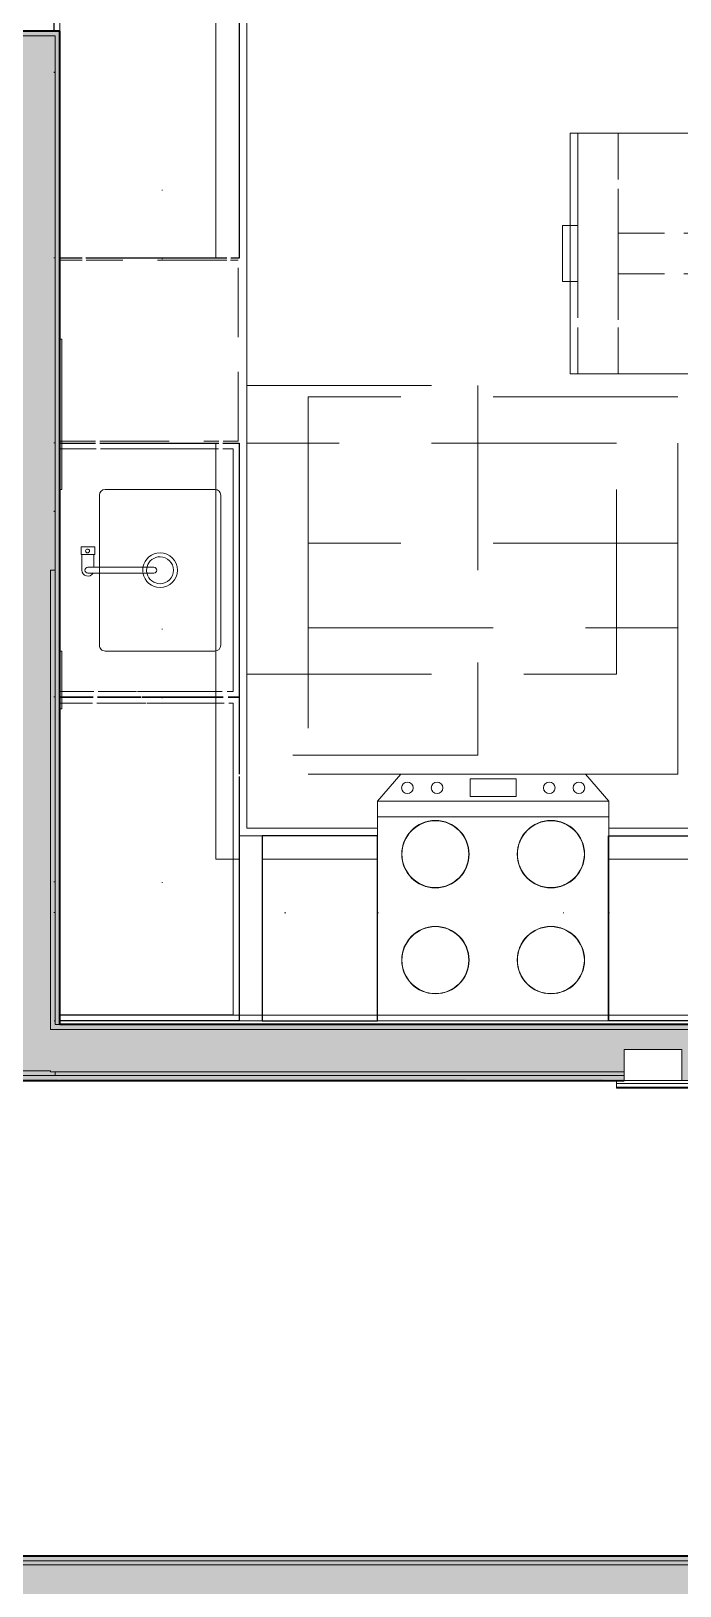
# Model space of a CAD drawing. Header units: inches. Extents: x 6 to 8416, y -388 to 6104.
# Drawn here: x 4588.9 to 4673.2, y 265.3 to 467.2 of the extents above; entities that cross this region are included whole.
import ezdxf

# ---------------------------------------------------------------- set-up
doc = ezdxf.new("R2010")
doc.units = ezdxf.units.IN
doc.header["$MEASUREMENT"] = 0
for name, pattern in [('Dash 1_16_', [48, 24, -24]), ('Dot 1_16_', [24, 0, -24]), ('Hidden 1_16_', [36, 24, -12]), ('Hidden 1_8_', [9, 6, -3]), ('Hidden 3_16_', [13.5, 9, -4.5])]:
    doc.linetypes.add(name, pattern=pattern)
for name, color, linetype, lineweight in [('A-GENM', 13, 'Continuous', 18), ('A-ROOM', 32, 'Continuous', 13), ('A-WALL', 113, 'Continuous', 25), ('A-WALL-PATT', 111, 'Continuous', 35), ('I-WALL', 2, 'Continuous', 25), ('P-SANR-FIXT', 6, 'Continuous', 18), ('Q-CASE', 31, 'Continuous', 18), ('Q-SPCQ', 91, 'Continuous', 18), ('Q-SPCQ-HDLN', 91, 'Hidden 3_16_', 9)]:
    doc.layers.add(name, color=color, linetype=linetype, lineweight=lineweight)

# ---------------------------------------------------------------- blocks, each defined once
blk = doc.blocks.new('GM KT - Type B_L4_2 - TS - Non-Recessed at Wall-12867566-LEVEL 3 - PLAN Copy 1 Copy 1')
at = {"layer": 'A-GENM', "lineweight": 9}
for p, q in [((-72, 0), (-88.5, 0)), ((-88.5, 0), (-88.5, -0.75)), ((-88.5, -0.75), (-88.5, 0)), ((-88.5, 0), (-72, 0)), ((-0.75, 0), (-88.5, 0)), ((-88.5, 0), (-0.75, 0)), ((-88.5, 0), (-88.5, -0.75)), ((-88.5, 0), (-88.5, -0.75)), ((-88.5, -0.75), (-88.5, -25)), ((-88.5, -25), (-88.5, -0.75)), ((-0.75, -0.75), (-88.5, -0.75)), ((-88.5, -0.75), (-0.75, -0.75)), ((-72, -0.75), (-72, 0)), ((-72, 0), (-72, -0.75)), ((-72, -25), (-72, -0.75)), ((-72, -0.75), (-72, -25)), ((-0.75, 0), (-42, 0)), ((-42, 0), (-42, -0.75)), ((-42, -0.75), (-42, 0)), ((-42, 0), (-0.75, 0)), ((-42, -0.75), (-42, -25)), ((-42, -25), (-42, -0.75)), ((-88.5, -25), (-72, -25)), ((-72, -25), (-88.5, -25)), ((-42, -25), (-25, -25)), ((-25, -25), (-42, -25)), ((-25, -25), (-25, -148.5)), ((-25, -148.5), (-25, -25)), ((-20.87, -48), (-6.62, -48)), ((-6.62, -48), (-20.87, -48)), ((-21.62, -68.25), (-21.62, -48.75)), ((-21.62, -48.75), (-21.62, -68.25)), ((-5.87, -48.75), (-5.87, -58.12)), ((-5.87, -58.12), (-5.87, -48.75)), ((-5.87, -58.12), (-5.87, -58.81)), ((-5.87, -58.81), (-5.87, -58.12)), ((-5.87, -58.88), (-5.87, -68.25)), ((-5.87, -68.25), (-5.87, -58.88)), ((-6.62, -69), (-20.87, -69)), ((-20.87, -69), (-6.62, -69)), ((-0.75, -148.5), (-0.75, -128.5)), ((-0.75, -128.5), (-0.75, -148.5)), ((0, -148.5), (0, -128.5)), ((0, -128.5), (0, -148.5)), ((0, -148.5), (0, -128.5)), ((0, -128.5), (0, -148.5)), ((-25, -148.5), (-0.75, -148.5)), ((-0.75, -148.5), (-25, -148.5)), ((-0.75, -148.5), (0, -148.5)), ((0, -148.5), (-0.75, -148.5)), ((0, -148.5), (-0.75, -148.5)), ((-0.75, -148.5), (0, -148.5))]:
    blk.add_line(p, q, dxfattribs=at)
for centre, start, end in [((-20.87, -48.75), 90, 180), ((-20.87, -48.75), 90, 180), ((-6.62, -48.75), 360, 90), ((-6.62, -48.75), 360, 90), ((-20.87, -68.25), 180, 270), ((-20.87, -68.25), 180, 270), ((-6.62, -68.25), 270, 360), ((-6.62, -68.25), 270, 360)]:
    blk.add_arc(centre, 0.75, start, end, dxfattribs=at)
blk = doc.blocks.new('CW - UP - Double Doors - AM - 30_ W x 14_ D x H-2223684-LEVEL 3 - PLAN Copy 1 Copy 1')
at = {"layer": 'Q-CASE', "linetype": 'Dot 1_16_', "lineweight": 9}
for p, q in [((-11.26, 0), (18.74, 0)), ((18.74, -14), (-11.26, -14))]:
    blk.add_line(p, q, dxfattribs=at)
blk = doc.blocks.new('PL KT Sink-Single Bowl-Unit-AM - Under Mnt_ Cntr_Cntr_ 21_ L x 15 3_4_ W x 7 1_2_ D-2223694-LEVEL 3 - PLAN Copy 1 Copy 1')
at = {"layer": 'P-SANR-FIXT', "lineweight": 9}
for radius, start, end in [(2.25, 99.6835, 180), (2.25, 99.6835, 180), (2.25, 80.3165, 96.1814), (2.25, 90, 96.1814), (2.25, 80.3165, 90), (2.25, 360, 80.3165), (2.25, 0, 80.3165), (1.75, 105, 180), (1.75, 105, 180), (1.75, 77.5498, 99.5646), (1.75, 90, 99.5646), (1.75, 77.5498, 90), (1.75, 0, 75), (1.75, 0, 75), (2.25, 180, 360), (2.25, 180, 360), (1.75, 180, 0), (1.75, 180, 360)]:
    blk.add_arc((0, -2.03), radius, start, end, dxfattribs=at)
blk = doc.blocks.new('CW - LW - Filler - Toe Kick - AM - 3_ W x 24_ D x H-V882-LEVEL 3 - PLAN Copy 1 Copy 1')
at = {"layer": 'Q-CASE', "lineweight": 9}
for p, q in [((17.49, 0), (17.49, -0.75)), ((17.49, -0.75), (17.49, 0)), ((17.49, 0), (20.49, 0)), ((20.49, 0), (17.49, 0)), ((17.49, 0), (20.49, 0)), ((17.49, -0.75), (17.49, -24)), ((17.49, -24), (17.49, -0.75)), ((20.49, 0), (20.49, -0.75)), ((20.49, -0.75), (20.49, 0)), ((20.49, -0.75), (20.49, -24)), ((20.49, -24), (20.49, -0.75)), ((17.49, -24), (20.49, -24)), ((20.49, -24), (17.49, -24)), ((17.49, -24), (20.48, -24)), ((17.49, -24), (20.48, -24))]:
    blk.add_line(p, q, dxfattribs=at)
blk = doc.blocks.new('CW - LW - 4 Drawers - AM - 15_ W x 24_ D x H - 6_ Top Drawer-V883-LEVEL 3 - PLAN Copy 1 Copy 1')
at = {"layer": 'Q-CASE', "lineweight": 9}
for p, q in [((-21.76, 0.75), (-21.76, 24)), ((-21.76, 24), (-21.76, 0.75)), ((-21.76, 24), (-6.76, 24)), ((-21.76, 24), (-6.76, 24)), ((-21.76, 24), (-6.76, 24)), ((-6.76, 0.75), (-6.76, 24)), ((-6.76, 24), (-6.76, 0.75)), ((-21.76, 0.75), (-21.76, 21)), ((-21.76, 21), (-21.76, 0.75)), ((-21.76, 21), (-6.76, 21)), ((-21.76, 21), (-6.76, 21)), ((-6.76, 0.75), (-6.76, 21)), ((-6.76, 21), (-6.76, 0.75)), ((-21.76, 0), (-21.76, 0.75)), ((-21.76, 0.75), (-21.76, 0)), ((-21.76, 0), (-21.76, 0.75)), ((-21.76, 0.75), (-21.76, 0)), ((-6.76, 0), (-21.76, 0)), ((-21.76, 0), (-6.76, 0)), ((-6.76, 0), (-6.76, 0.75)), ((-6.76, 0.75), (-6.76, 0)), ((-6.76, 0), (-6.76, 0.75)), ((-6.76, 0.75), (-6.76, 0)), ((-6.76, 0), (-21.76, 0)), ((-21.76, 0), (-6.76, 0))]:
    blk.add_line(p, q, dxfattribs=at)
at = {"layer": 'Q-CASE', "lineweight": 25}
for p, q in [((-6.76, 24), (-21.76, 24)), ((-21.76, 24), (-21.76, 0.75)), ((-6.76, 0.75), (-6.76, 24)), ((-21.76, 0.75), (-21.76, 0)), ((-21.76, 0), (-6.76, 0)), ((-6.76, 0), (-6.76, 0.75))]:
    blk.add_line(p, q, dxfattribs=at)
blk = doc.blocks.new('CW - UP - Blind Single Door - AM - 12_ W x 14_ D x H - 4_ Gap-2223708-LEVEL 3 - PLAN Copy 1 Copy 1')
at = {"layer": 'Q-CASE', "linetype": 'Dot 1_16_', "lineweight": 9}
for p, q in [((10.74, 14), (-5.26, 14)), ((-19.26, 0), (10.74, 0))]:
    blk.add_line(p, q, dxfattribs=at)
blk = doc.blocks.new('CW - UP - Single Door - AM - 12_ W x 14_ D x H-5099631-LEVEL 3 - PLAN Copy 1 Copy 1')
at = {"layer": 'Q-CASE', "linetype": 'Dot 1_16_', "lineweight": 9}
for p, q in [((6.74, 0), (18.74, 0)), ((18.74, -14), (6.74, -14))]:
    blk.add_line(p, q, dxfattribs=at)
blk = doc.blocks.new('CW - UP - Single Door - AM - 15_ W x 14_ D x H-5099638-LEVEL 3 - PLAN Copy 1 Copy 1')
at = {"layer": 'Q-CASE', "linetype": 'Dot 1_16_', "lineweight": 9}
for p, q in [((3.74, 0), (18.74, 0)), ((18.74, -14), (3.74, -14))]:
    blk.add_line(p, q, dxfattribs=at)
blk = doc.blocks.new('CW - LW - Blind Single Door _ Drawer -  AM - 15_ W x 24_ D x H - 6_ Top Drawer_ 3_ Gap-V884-LEVEL 3 - PLAN Copy 1 Copy 1')
at = {"layer": 'Q-CASE', "lineweight": 9}
for p, q in [((-11.26, -0.75), (-11.26, -24)), ((-11.26, -24), (-11.26, -0.75)), ((-11.26, -24), (-11.26, -0.75)), ((-11.26, -0.75), (-11.26, -24)), ((-10.51, -23.25), (-10.51, -0.75)), ((-10.51, -0.75), (-10.51, -23.25)), ((29.99, -0.75), (29.99, -1)), ((29.99, -1), (29.99, -0.75)), ((29.99, -1), (29.99, -4.97)), ((29.99, -4.97), (29.99, -1)), ((30.74, -0.75), (30.74, -1)), ((30.74, -1), (30.74, -0.75)), ((30.74, -1), (30.74, -0.75)), ((30.74, -0.75), (30.74, -1)), ((30.74, -1), (30.74, -5.06)), ((30.74, -5.06), (30.74, -1)), ((30.74, -5.06), (30.74, -1)), ((30.74, -1), (30.74, -5.06)), ((29.99, -5.52), (29.99, -11.89)), ((29.99, -11.89), (29.99, -5.52)), ((30.74, -5.62), (30.74, -11.29)), ((30.74, -11.29), (30.74, -5.62)), ((30.74, -11.29), (30.74, -5.62)), ((30.74, -5.62), (30.74, -11.29)), ((29.99, -12.02), (29.99, -22.09)), ((29.99, -22.09), (29.99, -12.02)), ((30.74, -11.42), (30.74, -21.95)), ((30.74, -21.95), (30.74, -11.42)), ((30.74, -21), (30.74, -11.42)), ((30.74, -11.42), (30.74, -21)), ((9.74, -21), (9.74, -24)), ((9.74, -24), (9.74, -21)), ((9.74, -21), (18.7, -21)), ((18.7, -21), (9.74, -21)), ((18.74, -21), (30.64, -21)), ((30.64, -21), (18.74, -21)), ((-10.51, -24), (-11.26, -24)), ((-10.51, -24), (-11.26, -24)), ((-10.51, -24), (-11.26, -24)), ((-10.51, -24), (-11.26, -24)), ((15.91, -23.25), (-10.51, -23.25)), ((-10.51, -23.25), (15.91, -23.25)), ((12.74, -24), (-10.51, -24)), ((14.98, -24), (-10.51, -24)), ((9.74, -24), (-10.51, -24)), ((9.74, -24), (-10.51, -24)), ((9.74, -24), (12.74, -24)), ((14.98, -24), (12.74, -24)), ((12.74, -24), (14.98, -24)), ((20.46, -24), (14.99, -24)), ((20.46, -24), (14.99, -24)), ((14.99, -24), (20.46, -24)), ((29.99, -23.25), (15.93, -23.25)), ((15.93, -23.25), (29.99, -23.25)), ((30.74, -24), (20.77, -24)), ((30.74, -24), (20.77, -24)), ((20.77, -24), (30.74, -24)), ((29.99, -22.69), (29.99, -23.25)), ((29.99, -23.25), (29.99, -22.69)), ((30.74, -22.58), (30.74, -24)), ((30.74, -24), (30.74, -22.58))]:
    blk.add_line(p, q, dxfattribs=at)
at = {"layer": 'Q-CASE', "lineweight": 25}
for p, q in [((-11.26, -24), (-11.26, -0.75)), ((30.74, -0.75), (30.74, -1)), ((30.74, -1), (30.74, -5.06)), ((30.74, -5.62), (30.74, -11.29)), ((30.74, -11.42), (30.74, -21.95)), ((-10.51, -24), (-11.26, -24)), ((14.98, -24), (-10.51, -24)), ((20.46, -24), (14.99, -24)), ((30.74, -24), (20.77, -24)), ((30.74, -22.58), (30.74, -24))]:
    blk.add_line(p, q, dxfattribs=at)
blk = doc.blocks.new('CW - UP - Filler - AM - 4_ W x 14_ D x H-2223752-LEVEL 3 - PLAN Copy 1 Copy 1')
at = {"layer": 'Q-CASE', "linetype": 'Dot 1_16_', "lineweight": 9}
for p, q in [((16.24, 0), (20.24, 0)), ((20.24, -14), (16.24, -14))]:
    blk.add_line(p, q, dxfattribs=at)
blk = doc.blocks.new('CW - UP - Double Doors - AM - 24_ W x 14_ D x H-2223753-LEVEL 3 - PLAN Copy 1 Copy 1')
at = {"layer": 'Q-CASE', "linetype": 'Dot 1_16_', "lineweight": 9}
for p, q in [((-5.26, 0), (18.74, 0)), ((18.74, -14), (-5.26, -14))]:
    blk.add_line(p, q, dxfattribs=at)
blk = doc.blocks.new('CW - LW - Double Doors _ Apron - AM - 33_ W x 24_ D x H - 6_ Apron-V886-LEVEL 3 - PLAN Copy 1 Copy 1')
at = {"layer": 'Q-CASE', "lineweight": 9}
for p, q in [((-15.76, -0.75), (-15.76, -1)), ((-15.76, -1), (-15.76, -0.75)), ((-15.76, -0.75), (-15.76, -1)), ((-15.76, -1), (-15.76, -0.75)), ((-15.76, -1), (-15.76, -5.06)), ((-15.76, -5.06), (-15.76, -1)), ((-15.76, -1), (-15.76, -5.06)), ((-15.76, -5.06), (-15.76, -1)), ((-15.01, -1), (-15.01, -0.75)), ((-15.01, -0.75), (-15.01, -1)), ((-15.01, -5.15), (-15.01, -1)), ((-15.01, -1), (-15.01, -5.15)), ((16.49, -0.75), (16.49, -1)), ((16.49, -1), (16.49, -0.75)), ((16.49, -1), (16.49, -5.44)), ((16.49, -5.44), (16.49, -1)), ((17.24, -0.75), (17.24, -1)), ((17.24, -1), (17.24, -0.75)), ((17.24, -0.75), (17.24, -1)), ((17.24, -1), (17.24, -0.75)), ((17.24, -1), (17.24, -5.38)), ((17.24, -5.38), (17.24, -1)), ((17.24, -1), (17.24, -5.38)), ((17.24, -5.38), (17.24, -1)), ((-15.76, -5.62), (-15.76, -11.29)), ((-15.76, -11.29), (-15.76, -5.62)), ((-15.76, -5.62), (-15.76, -11.29)), ((-15.76, -11.29), (-15.76, -5.62)), ((-15.01, -10.68), (-15.01, -5.72)), ((-15.01, -5.72), (-15.01, -10.68)), ((16.49, -6), (16.49, -21.33)), ((16.49, -21.33), (16.49, -6)), ((17.24, -5.94), (17.24, -21.37)), ((17.24, -21.37), (17.24, -5.94)), ((17.24, -5.94), (17.24, -21)), ((17.24, -21), (17.24, -5.94)), ((-15.76, -11.42), (-15.76, -21.95)), ((-15.76, -21.95), (-15.76, -11.42)), ((-15.76, -11.42), (-15.76, -21)), ((-15.76, -21), (-15.76, -11.42)), ((-15.01, -21.82), (-15.01, -10.82)), ((-15.01, -10.82), (-15.01, -21.82)), ((-9.75, -21), (-15.67, -21)), ((-9.75, -21), (-15.67, -21)), ((11.22, -21), (-9.75, -21)), ((11.22, -21), (-9.75, -21)), ((17.14, -21), (11.22, -21)), ((17.14, -21), (11.22, -21)), ((16.49, -21.88), (16.49, -23.25)), ((16.49, -23.25), (16.49, -21.88)), ((17.24, -21.91), (17.24, -24)), ((17.24, -24), (17.24, -21.91)), ((-15.76, -22.58), (-15.76, -24)), ((-15.76, -24), (-15.76, -22.58)), ((17.24, -24), (-15.76, -24)), ((17.24, -24), (-15.76, -24)), ((-15.76, -24), (17.24, -24)), ((-15.01, -23.25), (-15.01, -22.48)), ((-15.01, -22.48), (-15.01, -23.25)), ((16.49, -23.25), (-15.01, -23.25)), ((-15.01, -23.25), (16.49, -23.25))]:
    blk.add_line(p, q, dxfattribs=at)
at = {"layer": 'Q-CASE', "lineweight": 25}
for p, q in [((-15.76, -1), (-15.76, -0.75)), ((-15.76, -5.06), (-15.76, -1)), ((17.24, -0.75), (17.24, -1)), ((17.24, -1), (17.24, -5.38)), ((-15.76, -11.29), (-15.76, -5.62)), ((17.24, -5.94), (17.24, -21.37)), ((-15.76, -21.95), (-15.76, -11.42)), ((17.24, -21.91), (17.24, -24)), ((-15.76, -24), (-15.76, -22.58)), ((17.24, -24), (-15.76, -24))]:
    blk.add_line(p, q, dxfattribs=at)
blk = doc.blocks.new('CW - LW - Single Door _ Drawer - AM - 15_ W x 24_ D x H - 6_ Top Drawer-V887-LEVEL 3 - PLAN Copy 1 Copy 1')
at = {"layer": 'Q-CASE', "lineweight": 9}
for p, q in [((3.74, 0), (3.74, -0.75)), ((3.74, -0.75), (3.74, 0)), ((3.74, 0), (18.74, 0)), ((18.74, 0), (3.74, 0)), ((18.74, 0), (18.74, -0.75)), ((18.74, -0.75), (18.74, 0)), ((3.74, 0), (3.74, -0.75)), ((3.74, -0.75), (3.74, 0)), ((3.74, 0), (18.74, 0)), ((18.74, 0), (3.74, 0)), ((3.74, -0.75), (3.74, -21)), ((3.74, -21), (3.74, -0.75)), ((3.74, -0.75), (3.74, -24)), ((3.74, -24), (3.74, -0.75)), ((18.74, 0), (18.74, -0.75)), ((18.74, -0.75), (18.74, 0)), ((18.74, -0.75), (18.74, -21)), ((18.74, -21), (18.74, -0.75)), ((18.74, -0.75), (18.74, -24)), ((18.74, -24), (18.74, -0.75)), ((18.74, -21), (3.74, -21)), ((18.74, -21), (3.74, -21)), ((18.74, -24), (3.74, -24)), ((18.74, -24), (3.74, -24)), ((3.74, -24), (18.74, -24))]:
    blk.add_line(p, q, dxfattribs=at)
at = {"layer": 'Q-CASE', "lineweight": 25}
for p, q in [((3.74, -0.75), (3.74, 0)), ((3.74, 0), (18.74, 0)), ((3.74, -24), (3.74, -0.75)), ((18.74, 0), (18.74, -0.75)), ((18.74, -0.75), (18.74, -24)), ((18.74, -24), (3.74, -24))]:
    blk.add_line(p, q, dxfattribs=at)
blk = doc.blocks.new('GM Outlet Zone-AM - GM Outlet Zone-AM-V888-LEVEL 3 - PLAN Copy 1 Copy 1')
at = {"layer": 'A-GENM', "linetype": 'Dash 1_16_', "lineweight": 9}
for p, q in [((-3.75, 0), (3.75, 0)), ((3.75, 0), (-3.75, 0)), ((-3.75, -0.25), (-3.75, 0)), ((-3.75, 0), (-3.75, -0.25)), ((3.75, 0), (3.75, -0.25)), ((3.75, 0), (3.75, -0.25))]:
    blk.add_line(p, q, dxfattribs=at)
blk = doc.blocks.new('GM Outlet Zone-AM - GM Outlet Zone-AM-V889-LEVEL 3 - PLAN Copy 1 Copy 1')
at = {"layer": 'A-GENM', "linetype": 'Dash 1_16_', "lineweight": 9}
for p, q in [((-9.75, -1), (-9.75, -0.75)), ((-9.75, -0.75), (-9.75, -1)), ((-9.75, -1), (9.75, -1)), ((9.75, -1), (-9.75, -1)), ((9.75, -0.75), (9.75, -1)), ((9.75, -0.75), (9.75, -1))]:
    blk.add_line(p, q, dxfattribs=at)
blk = doc.blocks.new('CW - UP - Double Doors - AM - 33_ W x 14_ D x H-11109107-LEVEL 3 - PLAN Copy 1 Copy 1')
at = {"layer": 'Q-CASE', "linetype": 'Dot 1_16_', "lineweight": 9}
for p, q in [((-14.26, 0), (18.74, 0)), ((18.74, -14), (-14.26, -14))]:
    blk.add_line(p, q, dxfattribs=at)
blk = doc.blocks.new('CW - LW - Double Doors _ Drawers - AM - 33_ W x 24_ D x H - 6_ Top Drawer-12868383-LEVEL 3 - PLAN Copy 1 Copy 1')
at = {"layer": 'Q-CASE', "lineweight": 9}
for p, q in [((12.24, 0), (15.74, 0)), ((15.74, 0), (12.24, 0)), ((15.74, 0), (15.74, -0.75)), ((15.74, -0.75), (15.74, 0)), ((-17.26, -0.75), (-17.26, -3.62)), ((-17.26, -3.62), (-17.26, -0.75)), ((-17.26, -0.75), (-17.26, -3.62)), ((-17.26, -3.62), (-17.26, -0.75)), ((12.24, 0), (15.74, 0)), ((15.74, 0), (12.24, 0)), ((15.74, 0), (15.74, -0.75)), ((15.74, -0.75), (15.74, 0)), ((15.74, -0.75), (15.74, -1.21)), ((15.74, -1.21), (15.74, -0.75)), ((15.74, -0.75), (15.74, -1.21)), ((15.74, -1.21), (15.74, -0.75)), ((15.74, -1.37), (15.74, -24)), ((15.74, -24), (15.74, -1.37)), ((15.74, -1.37), (15.74, -21)), ((15.74, -21), (15.74, -1.37)), ((-17.26, -4.12), (-17.26, -22.43)), ((-17.26, -22.43), (-17.26, -4.12)), ((-17.26, -4.12), (-17.26, -21)), ((-17.26, -21), (-17.26, -4.12)), ((15.74, -21), (-17.26, -21)), ((15.74, -21), (-17.26, -21)), ((-17.26, -22.92), (-17.26, -24)), ((-17.26, -24), (-17.26, -22.92)), ((15.74, -24), (-17.26, -24)), ((15.74, -24), (-17.26, -24)), ((-17.26, -24), (15.74, -24))]:
    blk.add_line(p, q, dxfattribs=at)
at = {"layer": 'Q-CASE', "lineweight": 25}
for p, q in [((-17.26, -3.62), (-17.26, -0.75)), ((12.24, 0), (15.74, 0)), ((15.74, 0), (15.74, -0.75)), ((15.74, -0.75), (15.74, -1.21)), ((15.74, -1.37), (15.74, -24)), ((-17.26, -22.43), (-17.26, -4.12)), ((-17.26, -24), (-17.26, -22.92)), ((15.74, -24), (-17.26, -24))]:
    blk.add_line(p, q, dxfattribs=at)
blk = doc.blocks.new('z Nested-Clearance-Rectangle-AM - Clearance-2223516-LEVEL 3 - PLAN Copy 1 Copy 1')
at = {"layer": 'A-GENM', "linetype": 'Hidden 1_16_', "lineweight": 9}
for p, q in [((15, 48), (-15, 48)), ((-15, 48), (-15, 0)), ((15, 0), (15, 48)), ((-15, 0), (15, 0))]:
    blk.add_line(p, q, dxfattribs=at)
blk = doc.blocks.new('z Nested-Dishwasher-AM - DW-V894-LEVEL 3 - PLAN Copy 1 Copy 1')
at = {"layer": 'Q-SPCQ-HDLN'}
for p, q in [((11.75, 23.87), (-11.75, 23.87)), ((-11.75, 23.87), (-11.75, 22.91)), ((-11.75, 22.42), (-11.75, 4.15)), ((11.75, 21.92), (11.75, 23.87)), ((11.75, 5.92), (11.75, 21.38)), ((11.75, 1), (11.75, 5.36)), ((-11.75, 3.64), (-11.75, 0.75)), ((11.75, 0.75), (11.75, 1))]:
    blk.add_line(p, q, dxfattribs=at)
blk = doc.blocks.new('z Nested-Clearance-Plumbing-AM - Clearance-2223332-LEVEL 3 - PLAN Copy 1 Copy 1')
at = {"layer": 'A-GENM', "linetype": 'Hidden 1_16_', "lineweight": 9}
for p, q in [((-15, -48), (-15, 0)), ((-15, 0), (15, 0)), ((15, 0), (15, -48)), ((15, -48), (-15, -48))]:
    blk.add_line(p, q, dxfattribs=at)
blk = doc.blocks.new('z Nested-Faucet-Gooseneck-AM - z Nested-Faucet-Gooseneck-AM-2223697-LEVEL 3 - PLAN Copy 1 Copy 1')
at = {"layer": 'P-SANR-FIXT', "lineweight": 9}
for p, q in [((2.05, 0.77), (0, 0.77)), ((3.02, 0.89), (2.05, 0.89)), ((2.05, 0.89), (2.05, 0.77)), ((2.05, 0.77), (2.05, -0.77)), ((3.02, -0.89), (3.02, 0.89)), ((-0.38, -0.67), (-0.38, 0)), ((-0.38, -0.67), (-0.38, -8.57)), ((0.38, -0.77), (0.38, 0)), ((0.38, -8.57), (0.38, -0.77)), ((0.38, -0.77), (2.05, -0.77)), ((2.05, -0.77), (2.05, -0.89)), ((2.05, -0.89), (3.02, -0.89))]:
    blk.add_line(p, q, dxfattribs=at)
blk.add_circle((2.5, 0.04), 0.25, dxfattribs=at)
for centre, radius, start, end in [((0, 0), 0.769, 90, 240.7181), ((0, 0), 0.376, 0, 180), ((0, -8.57), 0.376, 180, 360)]:
    blk.add_arc(centre, radius, start, end, dxfattribs=at)
blk = doc.blocks.new('z Nested-Range - z Nested-Range-V199-LEVEL 3 - PLAN Copy 1 Copy 1')
at = {"layer": 'Q-SPCQ'}
for p, q in [((-12, 32), (-15, 28.5)), ((-15, 28.5), (-12, 32)), ((12, 32), (-12, 32)), ((15, 28.5), (12, 32)), ((12, 32), (15, 28.5)), ((-15, 28.5), (15, 28.5)), ((15, 28.5), (-15, 28.5)), ((-15, 28.5), (-15, 0.75)), ((15, 28.5), (-15, 28.5)), ((-15, 28.5), (15, 28.5)), ((-15, 25), (-15, 28.5)), ((15, 0.75), (15, 28.5)), ((15, 28.5), (15, 25)), ((-15, 26.5), (-15, 25)), ((15, 26.5), (-15, 26.5)), ((-15, 26.5), (15, 26.5)), ((-15, 25), (-15, 26.5)), ((15, 25), (15, 26.5)), ((15, 26.5), (15, 25)), ((-15, 24), (-15, 25)), ((-15, 25), (-15, 24)), ((-15, 24), (-15, 25)), ((15, 25), (15, 24)), ((15, 24), (15, 25)), ((15, 25), (15, 24)), ((-15, 0.75), (-15, 24)), ((-15, 24), (-15, 0.75)), ((-15, 21), (-15, 24)), ((15, 24), (15, 0.75)), ((15, 0.75), (15, 24)), ((15, 24), (15, 21)), ((-15, 0.75), (-15, 21)), ((15, 21), (15, 0.75)), ((-15, 0.75), (-15, 0)), ((-15, 0), (-15, 0.75)), ((-15, 0.75), (-15, 0)), ((-15, 0), (-15, 0.75)), ((-15, 0), (15, 0)), ((15, 0), (-15, 0)), ((-15, 0), (15, 0)), ((15, 0), (-15, 0)), ((15, 0), (15, 0.75)), ((15, 0.75), (15, 0)), ((15, 0), (15, 0.75)), ((15, 0.75), (15, 0))]:
    blk.add_line(p, q, dxfattribs=at)
at = {"layer": 'Q-SPCQ', "lineweight": 9}
for p, q in [((-3, 29.14), (-3, 31.43)), ((-3, 31.43), (3, 31.43)), ((3, 31.43), (3, 29.14)), ((3, 29.14), (-3, 29.14))]:
    blk.add_line(p, q, dxfattribs=at)
for centre in [(-11.14, 30.25), (-7.29, 30.25), (7.29, 30.25), (11.14, 30.25)]:
    blk.add_circle(centre, 0.75, dxfattribs=at)
for centre, radius, start, end in [((-7.5, 21.63), 4.38, 0, 180), ((-7.5, 21.63), 4.37, 0, 180), ((-7.5, 21.63), 4.34, 0, 180), ((-7.5, 21.63), 4.34, 0, 180), ((7.5, 21.63), 4.38, 0, 180), ((7.5, 21.63), 4.37, 0, 180), ((7.5, 21.63), 4.34, 0, 180), ((7.5, 21.63), 4.34, 0, 180), ((-7.5, 21.63), 4.38, 180, 360), ((-7.5, 21.63), 4.37, 180, 0), ((-7.5, 21.63), 4.34, 180, 360), ((-7.5, 21.63), 4.34, 180, 360), ((7.5, 21.63), 4.38, 180, 360), ((7.5, 21.63), 4.37, 180, 0), ((7.5, 21.63), 4.34, 180, 360), ((7.5, 21.63), 4.34, 180, 360), ((-7.5, 7.88), 4.38, 0, 180), ((-7.5, 7.88), 4.37, 0, 180), ((-7.5, 7.88), 4.34, 0, 180), ((-7.5, 7.88), 4.34, 0, 180), ((7.5, 7.88), 4.38, 0, 180), ((7.5, 7.88), 4.37, 0, 180), ((7.5, 7.88), 4.34, 0, 180), ((7.5, 7.88), 4.34, 0, 180), ((-7.5, 7.88), 4.38, 180, 360), ((-7.5, 7.88), 4.37, 180, 0), ((-7.5, 7.88), 4.34, 180, 360), ((-7.5, 7.88), 4.34, 180, 360), ((7.5, 7.88), 4.38, 180, 360), ((7.5, 7.88), 4.37, 180, 0), ((7.5, 7.88), 4.34, 180, 360), ((7.5, 7.88), 4.34, 180, 360)]:
    blk.add_arc(centre, radius, start, end, dxfattribs=at)
blk = doc.blocks.new('GM IS - Type B_5 - island small AM - Type B - Island 4 - 6_ WIDE-V1015-LEVEL 3 - PLAN Copy 1 Copy 1')
at = {"layer": 'A-GENM', "lineweight": 9}
for p, q in [((0, 31.25), (-72, 31.25)), ((-72, 31.25), (-72, 0)), ((-72, 0), (-72, 31.25)), ((-72, 31.25), (0, 31.25)), ((0, 0), (0, 31.25)), ((0, 31.25), (0, 0)), ((-72, 0), (0, 0)), ((0, 0), (-72, 0))]:
    blk.add_line(p, q, dxfattribs=at)
at = {"layer": 'A-GENM', "linetype": 'Hidden 1_8_', "lineweight": 9}
for p, q in [((-71, 31.25), (-71, 0)), ((-65.75, 31.25), (-71, 31.25)), ((-71, 31.25), (-65.75, 31.25)), ((-71, 19.25), (-71, 31.25)), ((-71, 31.25), (-71, 0)), ((-65.75, 31.25), (-71, 31.25)), ((-71, 31.25), (-65.75, 31.25)), ((-71, 19.25), (-71, 31.25)), ((-71, 0), (-71, 31.25)), ((-71, 31.25), (-71, 0)), ((-71, 31.25), (-65.75, 31.25)), ((-65.75, 0), (-65.75, 31.25)), ((-65.75, 31.25), (-65.75, 18.25)), ((-65.75, 0), (-65.75, 31.25)), ((-65.75, 31.25), (-65.75, 18.25)), ((-65.75, 31.25), (-65.75, 0)), ((-6.25, 31.25), (-6.25, 0)), ((-1, 31.25), (-6.25, 31.25)), ((-6.25, 31.25), (-1, 31.25)), ((-6.25, 18.25), (-6.25, 31.25)), ((-6.25, 31.25), (-6.25, 0)), ((-6.25, 31.25), (-1, 31.25)), ((-1, 0), (-1, 31.25)), ((-1, 31.25), (-1, 19.25)), ((-1, 31.25), (-1, 0)), ((-71, 12), (-71, 19.25)), ((-71, 12), (-71, 19.25)), ((-6.25, 18.25), (-65.75, 18.25)), ((-65.75, 18.25), (-65.75, 13)), ((-65.75, 13), (-65.75, 18.25)), ((-65.75, 18.25), (-6.25, 18.25)), ((-65.75, 18.25), (-65.75, 13)), ((-65.75, 18.25), (-65.75, 13)), ((-65.75, 18.25), (-6.25, 18.25)), ((-6.25, 13), (-6.25, 18.25)), ((-6.25, 18.25), (-6.25, 13)), ((-6.25, 13), (-6.25, 18.25)), ((-1, 19.25), (-1, 12)), ((-65.75, 13), (-6.25, 13)), ((-6.25, 13), (-65.75, 13)), ((-65.75, 13), (-65.75, 0)), ((-65.75, 13), (-65.75, 0)), ((-6.25, 13), (-65.75, 13)), ((-6.25, 0), (-6.25, 13)), ((-71, 0), (-71, 12)), ((-71, 0), (-71, 12)), ((-1, 12), (-1, 0)), ((-71, 0), (-65.75, 0)), ((-65.75, 0), (-71, 0)), ((-71, 0), (-65.75, 0)), ((-65.75, 0), (-71, 0)), ((-71, 0), (-65.75, 0)), ((-6.25, 0), (-1, 0)), ((-1, 0), (-6.25, 0)), ((-6.25, 0), (-1, 0))]:
    blk.add_line(p, q, dxfattribs=at)
blk = doc.blocks.new('GM Outlet Zone-AM - GM Outlet Zone-AM-V1030-LEVEL 3 - PLAN Copy 1 Copy 1')
at = {"layer": 'A-GENM', "linetype": 'Dash 1_16_', "lineweight": 9}
for p, q in [((-3.62, 0), (3.63, 0)), ((3.63, 0), (-3.62, 0)), ((-3.62, -1), (-3.62, 0)), ((-3.62, 0), (-3.62, -1)), ((-3.62, -2), (-3.62, -1)), ((-3.62, -1), (-3.62, -2)), ((-3.62, -2), (3.63, -2)), ((3.63, -2), (-3.62, -2)), ((3.63, 0), (3.63, -1)), ((3.63, 0), (3.63, -1)), ((3.63, -1), (3.63, -2)), ((3.63, -1), (3.63, -2))]:
    blk.add_line(p, q, dxfattribs=at)
blk = doc.blocks.new('SE Fire Extinguisher Cabinet-Semi Recessed-WH-AM - 9 1_2 x 5 x 24_-19824902-LEVEL 3 - PLAN Copy 1 Copy 1')
at = {"layer": 'Q-SPCQ'}
for p, q in [((-9.07, 3.62), (-9.07, 4.62)), ((-9.07, 4.62), (0.43, 4.62)), ((-9.07, 3.62), (-9.07, 4.5)), ((-9.07, 4.5), (0.43, 4.5)), ((0.43, 4.62), (0.43, 3.62)), ((0.43, 4.5), (0.43, 3.62)), ((-9.07, 4), (0.43, 4)), ((0.43, 3.62), (-9.07, 3.62)), ((-0.57, 3.62), (-8.07, 3.62)), ((-8.07, 3.62), (-8.07, -0.38)), ((-0.57, -0.38), (-0.57, 3.62)), ((-8.07, -0.38), (-0.57, -0.38))]:
    blk.add_line(p, q, dxfattribs=at)

msp = doc.modelspace()

# ---------------------------------------------------------------- hatches: boundary and pattern name
at = {"layer": 'A-WALL-PATT'}
for points in [[(4592.04033733, 466.56077679), (4592.66533733, 466.56077679), (4592.66533733, 467.18577679), (4500.41533733, 467.18577679), (4500.41533733, 466.56077679), (4578.47303685, 466.56077679)], [(4592.66533733, 397.81077679), (4592.66533733, 466.56077679), (4592.04033733, 466.56077679), (4592.04033733, 397.81077679)], [(4734.29033733, 337.56077679), (4734.29033733, 338.18577679), (4592.04033733, 338.18577679), (4592.04033733, 337.56077679), (4733.66533733, 337.56077679)], [(4592.04033733, 330.93577679), (4592.04033733, 331.56077679), (4493.79033733, 331.56077679), (4493.79033733, 330.93577679), (4591.41533733, 330.93577679)], [(4501.16533733, 331.56077679), (4591.41533733, 331.56077679), (4591.41533733, 332.18577679), (4494.41533733, 332.18577679), (4494.41533733, 331.56077679)]]:
    msp.add_hatch(color=10, dxfattribs=at).paths.add_polyline_path(points)
at = {"layer": 'A-WALL-PATT', "lineweight": 25}
h = msp.add_hatch(color=10, dxfattribs=at)
h.paths.add_polyline_path([(4592.04033733, 330.93577679), (4592.66533733, 331.11156081), (4592.66533733, 331.56077679), (4592.04033733, 331.56077679), (4592.04033733, 331.11156081)])
h.paths.add_polyline_path([(4592.04033733, 338.18577679), (4592.66533733, 338.18577679), (4592.66533733, 397.81077679), (4592.04033733, 397.81077679), (4592.04033733, 340.95243581)])
at = {"layer": 'A-WALL-PATT'}
h = msp.add_hatch(color=10, dxfattribs=at)
h.paths.add_polyline_path([(4591.41533733, 331.56077679), (4592.04033733, 331.56077679), (4592.04033733, 332.06077679), (4591.41533733, 332.06077679)])
h.paths.add_polyline_path([(4592.04033733, 337.56077679), (4592.04033733, 397.18577679), (4591.41533733, 397.18577679), (4591.41533733, 337.56077679)])
at = {"layer": 'A-WALL-PATT', "lineweight": 25}
h = msp.add_hatch(color=10, dxfattribs=at)
h.paths.add_polyline_path([(4592.66533733, 330.93577679), (4665.91533733, 331.11156081), (4665.91533733, 331.56077679), (4592.66533733, 331.56077679), (4592.66533733, 331.11156081)])
h.paths.add_polyline_path([(4673.41533733, 330.93577679), (4733.66533733, 331.11156081), (4733.66533733, 331.56077679), (4673.41533733, 331.56077679), (4673.41533733, 331.11156081)])
msp.add_hatch(color=10, dxfattribs=at).paths.add_polyline_path([(4840.04033733, 268.56077679), (4840.66533733, 268.56077679), (4840.66533733, 269.18577679), (4529.54033733, 269.18577679), (4529.54033733, 268.56077679), (4831.54178685, 268.56077679)])
at = {"layer": 'I-WALL'}
for points in [[(4586.54033733, 461.06077679), (4592.04033733, 461.06077679), (4592.04033733, 466.56077679), (4499.79033733, 466.56077679), (4499.79033733, 461.06077679), (4578.47303685, 461.06077679)], [(4586.54033733, 397.18577679), (4592.04033733, 397.18577679), (4592.04033733, 461.06077679), (4586.54033733, 461.06077679), (4586.54033733, 397.81077679)], [(4591.41533733, 332.18577679), (4591.41533733, 397.18577679), (4585.91533733, 397.18577679), (4585.91533733, 332.18577679)], [(4665.91533733, 332.06077679), (4665.91533733, 334.93577679), (4673.41533733, 334.93577679), (4673.41533733, 332.06077679), (4734.91533733, 332.18577679), (4734.91533733, 337.56077679), (4591.41533733, 337.56077679), (4591.41533733, 332.18577679), (4592.66533733, 332.06077679), (4612.21553685, 332.06077679)], [(4831.54178685, 268.06077679), (4841.29033733, 268.06077679), (4841.29033733, 268.56077679), (4529.54033733, 268.56077679), (4529.54033733, 268.06077679), (4814.67053685, 268.06077679)], [(4841.29033733, 262.56077679), (4841.29033733, 268.06077679), (4529.54033733, 268.06077679), (4529.54033733, 262.56077679), (4840.66533733, 262.56077679)]]:
    msp.add_hatch(color=10, dxfattribs=at).paths.add_polyline_path(points)
h = msp.add_hatch(color=10, dxfattribs=at)
h.paths.add_polyline_path([(4713.44303685, 331.56077679), (4734.29033733, 331.56077679), (4734.29033733, 332.06077679), (4673.41533733, 332.06077679), (4673.41533733, 331.56077679), (4679.70053685, 331.56077679)])
h.paths.add_polyline_path([(4665.91533733, 331.56077679), (4665.91533733, 332.06077679), (4592.04033733, 332.06077679), (4592.04033733, 331.56077679), (4612.21553685, 331.56077679)])

# ---------------------------------------------------------------- linework, layer by layer
at = {"layer": 'A-ROOM', "lineweight": 9, "flags": 128}
for points in [[(4853.04033733, 563.31077679), (4785.54033733, 563.31077679), (4785.54033733, 914.43577679), (4659.54033733, 914.43577679), (4659.54033733, 912.43577679), (4549.66358475, 912.43577679), (4549.66358475, 883.68577679), (4500.91533733, 883.68577679), (4500.91533733, 499.68577679), (4500.41533733, 499.68577679), (4500.41533733, 467.18577679), (4592.66533733, 467.18577679), (4592.66533733, 398.49858278), (4592.66533733, 394.43577679), (4592.66533733, 338.18577679), (4733.66533733, 338.18577679), (4733.66533733, 370.81077679), (4778.16533733, 370.81077679), (4778.16533733, 343.68577679), (4844.04033733, 343.68577679)], [(4431.41533733, 807.68577679), (4431.41533733, 344.18577679), (4431.41533733, 269.18577679), (4529.54033733, 269.18577679), (4836.66533733, 269.18577679), (4840.04033733, 269.18577679), (4840.04033733, 271.58477679), (4840.04033733, 336.43577679), (4778.16533733, 336.43577679), (4778.16533733, 330.93577679), (4736.66533733, 330.93577679), (4588.66533733, 330.93577679), (4493.16533733, 330.93577679), (4493.16533733, 394.43577679), (4493.16533733, 398.49858278), (4493.16533733, 463.56077679), (4493.16533733, 499.68577679)]]:
    msp.add_lwpolyline(points, dxfattribs=at)
at = {"layer": 'A-WALL', "lineweight": 9}
for p, q in [((4592.04033733, 466.56077679), (4499.79033733, 466.56077679)), ((4592.04033733, 338.18577679), (4592.04033733, 466.56077679)), ((4591.41533733, 397.18577679), (4591.41533733, 337.56077679)), ((4592.04033733, 397.18577679), (4591.41533733, 397.18577679)), ((4734.91533733, 337.56077679), (4591.41533733, 337.56077679)), ((4592.04033733, 338.18577679), (4592.66533733, 338.18577679)), ((4493.79033733, 331.56077679), (4665.91533733, 331.56077679)), ((4494.41533733, 332.18577679), (4591.41533733, 332.18577679)), ((4591.41533733, 332.06077679), (4591.41533733, 332.18577679)), ((4665.91533733, 332.06077679), (4591.41533733, 332.06077679)), ((4592.04033733, 331.56077679), (4592.04033733, 332.06077679)), ((4524.41533733, 268.56077679), (4841.29033733, 268.56077679)), ((4524.41533733, 268.06077679), (4841.29033733, 268.06077679))]:
    msp.add_line(p, q, dxfattribs=at)
at = {"layer": 'I-WALL', "lineweight": 35}
for p, q in [((4592.66533733, 467.18577679), (4500.41533733, 467.18577679)), ((4592.66533733, 338.18577679), (4592.66533733, 467.18577679)), ((4733.66533733, 338.18577679), (4592.66533733, 338.18577679)), ((4493.16533733, 330.93577679), (4665.91533733, 330.93577679)), ((5005.16533733, 269.18577679), (4524.41533733, 269.18577679))]:
    msp.add_line(p, q, dxfattribs=at)

# ---------------------------------------------------------------- block references
at = {"layer": 'A-GENM', "lineweight": 9, "rotation": 180}
msp.add_blockref('GM KT - Type B_L4_2 - TS - Non-Recessed at Wall-12867566-LEVEL 3 - PLAN Copy 1 Copy 1', (4591.91533733, 338.68577679), dxfattribs=at)
at = {"layer": 'A-GENM', "linetype": 'Hidden 1_8_', "lineweight": 9, "rotation": 180}
msp.add_blockref('GM IS - Type B_5 - island small AM - Type B - Island 4 - 6_ WIDE-V1015-LEVEL 3 - PLAN Copy 1 Copy 1', (4658.91533733, 453.93577679), dxfattribs=at)
at = {"layer": 'A-GENM'}
for name, p, rotation in [('GM Outlet Zone-AM - GM Outlet Zone-AM-V1030-LEVEL 3 - PLAN Copy 1 Copy 1', (4657.91533733, 438.31077679), 90.00000000000018), ('GM Outlet Zone-AM - GM Outlet Zone-AM-V889-LEVEL 3 - PLAN Copy 1 Copy 1', (4591.91533733, 417.43577679), 89.99999999999878), ('GM Outlet Zone-AM - GM Outlet Zone-AM-V888-LEVEL 3 - PLAN Copy 1 Copy 1', (4592.91533733, 382.93577679), 269.9999999999989)]:
    msp.add_blockref(name, p, dxfattribs=dict(at, rotation=rotation))
at = {"layer": 'A-GENM', "linetype": 'Hidden 1_16_', "lineweight": 9}
for name, p, rotation in [('z Nested-Clearance-Plumbing-AM - Clearance-2223332-LEVEL 3 - PLAN Copy 1 Copy 1', (4631.91533733, 373.18577679), 180), ('z Nested-Clearance-Rectangle-AM - Clearance-2223516-LEVEL 3 - PLAN Copy 1 Copy 1', (4624.91533733, 404.68577679), 269.9999999999991), ('z Nested-Clearance-Rectangle-AM - Clearance-2223516-LEVEL 3 - PLAN Copy 1 Copy 1', (4616.91533733, 398.68577679), 269.9999999999991), ('z Nested-Clearance-Rectangle-AM - Clearance-2223516-LEVEL 3 - PLAN Copy 1 Copy 1', (4624.91533733, 385.68577679), 269.9999999999991)]:
    msp.add_blockref(name, p, dxfattribs=dict(at, rotation=rotation))
at = {"layer": 'P-SANR-FIXT', "rotation": 89.9999999999982}
for name, p in [('z Nested-Faucet-Gooseneck-AM - z Nested-Faucet-Gooseneck-AM-2223697-LEVEL 3 - PLAN Copy 1 Copy 1', (4596.28981743, 397.18577679)), ('PL KT Sink-Single Bowl-Unit-AM - Under Mnt_ Cntr_Cntr_ 21_ L x 15 3_4_ W x 7 1_2_ D-2223694-LEVEL 3 - PLAN Copy 1 Copy 1', (4603.63408733, 397.18577679))]:
    msp.add_blockref(name, p, dxfattribs=at)
at = {"layer": 'Q-CASE'}
for name, p, rotation in [('CW - UP - Double Doors - AM - 33_ W x 14_ D x H-11109107-LEVEL 3 - PLAN Copy 1 Copy 1', (4591.91533733, 451.94807187), 89.99999999999878), ('CW - LW - Double Doors _ Drawers - AM - 33_ W x 24_ D x H - 6_ Top Drawer-12868383-LEVEL 3 - PLAN Copy 1 Copy 1', (4591.91533733, 454.94807187), 89.99999999999913), ('CW - UP - Double Doors - AM - 24_ W x 14_ D x H-2223753-LEVEL 3 - PLAN Copy 1 Copy 1', (4591.91533733, 418.94807187), 89.99999999999878), ('CW - UP - Double Doors - AM - 33_ W x 14_ D x H-11109107-LEVEL 3 - PLAN Copy 1 Copy 1', (4591.91533733, 394.94807187), 89.99999999999878), ('CW - LW - Double Doors _ Apron - AM - 33_ W x 24_ D x H - 6_ Apron-V886-LEVEL 3 - PLAN Copy 1 Copy 1', (4591.91533733, 396.44807187), 89.99999999999866), ('CW - UP - Double Doors - AM - 24_ W x 14_ D x H-2223753-LEVEL 3 - PLAN Copy 1 Copy 1', (4591.91533733, 361.94807187), 89.99999999999878), ('CW - LW - Blind Single Door _ Drawer -  AM - 15_ W x 24_ D x H - 6_ Top Drawer_ 3_ Gap-V884-LEVEL 3 - PLAN Copy 1 Copy 1', (4591.91533733, 349.94807187), 89.99999999999878), ('CW - LW - Filler - Toe Kick - AM - 3_ W x 24_ D x H-V882-LEVEL 3 - PLAN Copy 1 Copy 1', (4636.40304225, 338.68577679), 180), ('CW - LW - Single Door _ Drawer - AM - 15_ W x 24_ D x H - 6_ Top Drawer-V887-LEVEL 3 - PLAN Copy 1 Copy 1', (4682.65304225, 338.68577679), 180), ('CW - UP - Filler - AM - 4_ W x 14_ D x H-2223752-LEVEL 3 - PLAN Copy 1 Copy 1', (4591.91533733, 336.44807187), 89.99999999999878), ('CW - UP - Single Door - AM - 12_ W x 14_ D x H-5099631-LEVEL 3 - PLAN Copy 1 Copy 1', (4640.65304225, 338.68577679), 180), ('CW - UP - Double Doors - AM - 30_ W x 14_ D x H-2223684-LEVEL 3 - PLAN Copy 1 Copy 1', (4652.65304225, 338.68577679), 180), ('CW - UP - Single Door - AM - 15_ W x 14_ D x H-5099638-LEVEL 3 - PLAN Copy 1 Copy 1', (4682.65304225, 338.68577679), 180)]:
    msp.add_blockref(name, p, dxfattribs=dict(at, rotation=rotation))
for name, p in [('CW - LW - 4 Drawers - AM - 15_ W x 24_ D x H - 6_ Top Drawer-V883-LEVEL 3 - PLAN Copy 1 Copy 1', (4640.67763241, 338.68577679)), ('CW - UP - Blind Single Door - AM - 12_ W x 14_ D x H - 4_ Gap-2223708-LEVEL 3 - PLAN Copy 1 Copy 1', (4611.17763241, 338.68577679))]:
    msp.add_blockref(name, p, dxfattribs=at)
at = {"layer": 'Q-SPCQ'}
for name, p, rotation in [('z Nested-Dishwasher-AM - DW-V894-LEVEL 3 - PLAN Copy 1 Copy 1', (4591.91533733, 425.68577679), 269.9999999999991), ('SE Fire Extinguisher Cabinet-Semi Recessed-WH-AM - 9 1_2 x 5 x 24_-19824902-LEVEL 3 - PLAN Copy 1 Copy 1', (4665.34846986, 334.56077679), 180)]:
    msp.add_blockref(name, p, dxfattribs=dict(at, rotation=rotation))
msp.add_blockref('z Nested-Range - z Nested-Range-V199-LEVEL 3 - PLAN Copy 1 Copy 1', (4648.91533733, 338.68577679), dxfattribs=at)

doc.saveas('drawing.dxf')
